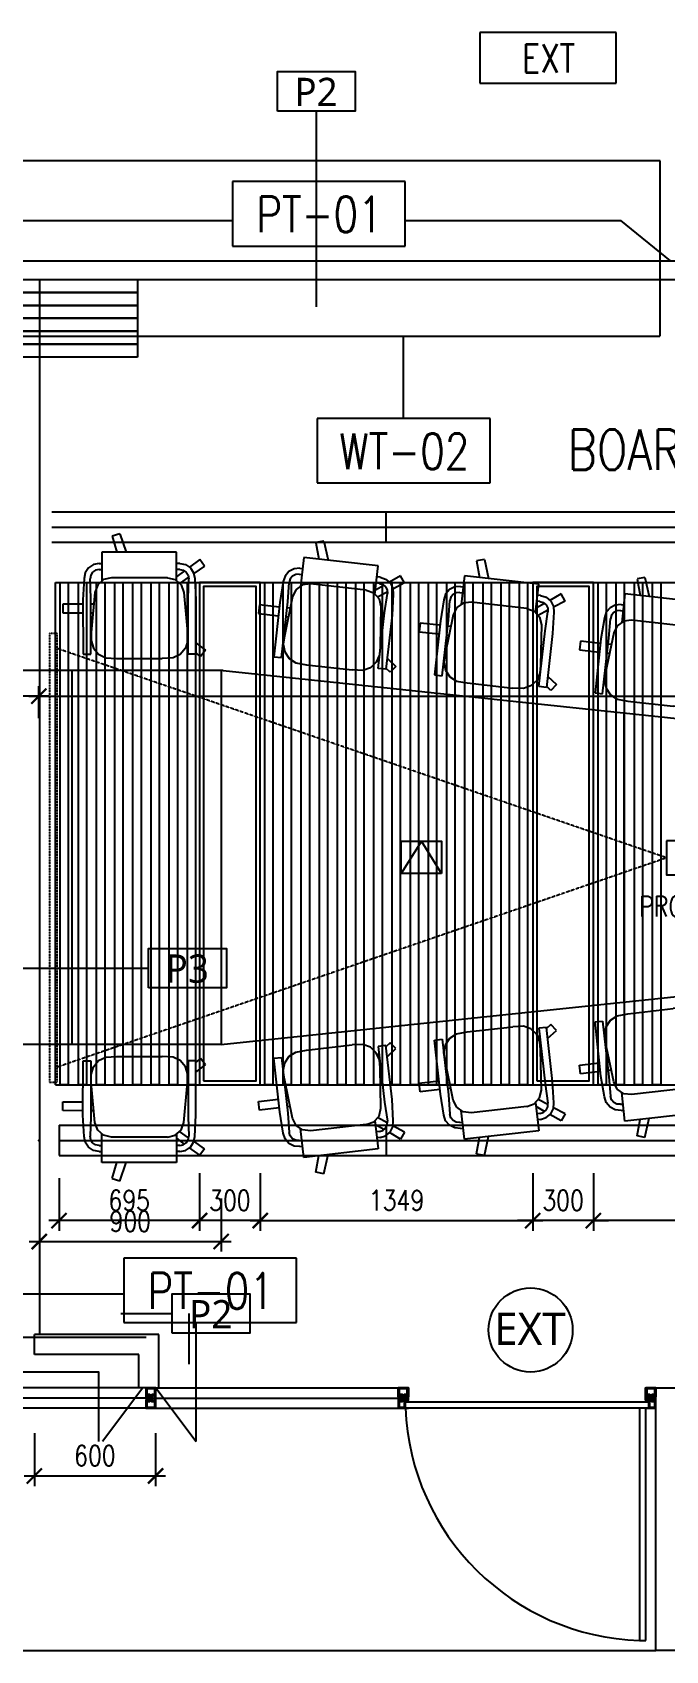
# Model space of a CAD drawing. Header units: millimetres. Extents: x 489570 to 664474, y -400689 to -233120.
# Drawn here: x 546799 to 549933, y -385659 to -377650 of the extents above; entities that cross this region are included whole.
import ezdxf
from ezdxf.enums import TextEntityAlignment as Align

# ---------------------------------------------------------------- set-up
doc = ezdxf.new("R2010")
doc.units = ezdxf.units.MM
doc.header["$LTSCALE"] = 10
doc.header["$MEASUREMENT"] = 0
doc.linetypes.add('HIDDEN', pattern=[0.375, 0.25, -0.125])
doc.linetypes.add('HIDDEN2', pattern=[0.1875, 0.125, -0.0625])
for name, color, linetype in [('01AFF', 3, 'Continuous'), ('02acp', 2, 'Continuous'), ('02AWF', 2, 'Continuous'), ('03AFP', 2, 'Continuous'), ('03APP', 7, 'Continuous'), ('06AFP', 7, 'Continuous'), ('07APP', 7, 'Continuous'), ('A-FLOR-RNAM', 3, 'Continuous'), ('XREF BB LVL 3$0$X-WTC3-Level 3 segmented$0$DOOR', 2, 'Continuous'), ('XREF BB LVL 3$0$X-WTC3-Level 3 segmented$0$WAL', 7, 'Continuous'), ('XREF BB LVL 3$0$X-WTC3-Level 3 segmented$0$WIN', 2, 'Continuous')]:
    doc.layers.add(name, color=color, linetype=linetype)
doc.styles.add('DIM', font='ROMANS.shx', dxfattribs={"width": 0.8})
doc.styles.add('LUCIDA', font='l_10646.ttf')
doc.dimstyles.new('DIM 50', dxfattribs={"dimscale": 50, "dimtxt": 2, "dimasz": 1.5, "dimexe": 1, "dimexo": 1, "dimgap": 1, "dimtad": 1, "dimdec": 0, "dimzin": 0, "dimdsep": 46, "dimtxsty": 'DIM', "dimblk": 'ARCHTICK', "dimcen": 0.09, "dimdle": 1, "dimclrd": 9, "dimclre": 9, "dimclrt": 3, "dimadec": 0, "dimazin": 0, "dimtfac": 1, "dimtdec": 0, "dimtix": 1, "dimtmove": 2, "dimatfit": 3, "dimldrblk": 'DOT', "dimfxl": 2, "dimtolj": 1, "dimtzin": 0, "dimarcsym": 0})

# ---------------------------------------------------------------- blocks, each defined once
blk = doc.blocks.new('XREF BB LVL 3$0$X-WTC3-Level 3 segmented$0$fra2')
for points in [[(0.434, 0), (0, 0), (0, 0.5), (0.434, 0.5)], [(0.434, 0.501), (0.434, 0.46), (0.364, 0.41), (0.364, 0.355), (0.636, 0.355), (0.636, 0.41), (0.566, 0.46), (0.566, 0.5), (1, 0.5), (1, 0), (0.566, 0), (0.566, 0.04), (0.636, 0.09), (0.636, 0.145), (0.364, 0.145), (0.364, 0.09), (0.434, 0.04), (0.434, -0.001)]]:
    blk.add_lwpolyline(points)
blk.add_lwpolyline([(0.686, 0.305), (0.686, 0.45), (0.95, 0.45), (0.95, 0.05), (0.686, 0.05), (0.686, 0.195), (0.314, 0.195), (0.314, 0.05), (0.05, 0.05), (0.05, 0.45), (0.314, 0.45), (0.314, 0.305)], close=True)
blk = doc.blocks.new('XREF BB LVL 3$0$X-WTC3-Level 3 segmented$0$Fra6')
for points in [[(0.434, 0), (0, 0), (0, 0.5), (0.434, 0.5)], [(0.434, -0.001), (0.434, 0.04), (0.364, 0.09), (0.364, 0.145), (1, 0.145), (1, 0.5), (0.566, 0.5), (0.566, 0.46), (0.636, 0.41), (0.636, 0.355), (0.364, 0.355), (0.364, 0.41), (0.434, 0.46), (0.434, 0.501)]]:
    blk.add_lwpolyline(points)
for points in [[(0.314, 0.305), (0.314, 0.45), (0.05, 0.45), (0.05, 0.05), (0.314, 0.05), (0.314, 0.195), (0.95, 0.195), (0.95, 0.45), (0.686, 0.45), (0.686, 0.305)], [(0.553, 0.454), (0.553, 0.5), (0.447, 0.5), (0.447, 0.454), (0.378, 0.404), (0.378, 0.367), (0.473, 0.367), (0.473, 0.472), (0.527, 0.472), (0.527, 0.367), (0.622, 0.367), (0.622, 0.404)], [(0.386, 0.136), (0.483, 0.136), (0.483, 0.036), (0.557, 0.036), (0.557, 0.136), (0.6, 0.136), (0.6, 0), (0.45, 0), (0.45, 0.042), (0.386, 0.088)]]:
    blk.add_lwpolyline(points, close=True)
blk = doc.blocks.new('XREF BB LVL 3$0$X-WTC3-Level 3 segmented$0$Fra5')
for points in [[(0.434, 0), (0, 0), (0, 0.5), (0.434, 0.5)], [(0.434, -0.001), (0.434, 0.04), (0.364, 0.09), (0.364, 0.145), (0.636, 0.145), (0.636, 0.09), (0.566, 0.04), (0.566, 0), (1, 0), (1, 0.355), (0.364, 0.355), (0.364, 0.41), (0.434, 0.46), (0.434, 0.501)]]:
    blk.add_lwpolyline(points)
for points in [[(0.314, 0.05), (0.314, 0.195), (0.686, 0.195), (0.686, 0.05), (0.95, 0.05), (0.95, 0.305), (0.314, 0.305), (0.314, 0.45), (0.05, 0.45), (0.05, 0.05)], [(0.386, 0.412), (0.386, 0.364), (0.483, 0.364), (0.483, 0.464), (0.557, 0.464), (0.557, 0.364), (0.6, 0.364), (0.6, 0.5), (0.45, 0.5), (0.45, 0.458)]]:
    blk.add_lwpolyline(points, close=True)
blk = doc.blocks.new('K11')
for p, q in [((-96.8, 617.6), (-135.1, 606.1)), ((-134.8, 605.2), (-111.2, 526.1)), ((-96.8, 617.6), (-65.5, 526)), ((-186.2, 526.1), (-186.3, 382.5)), ((184.4, 525.9), (-186.2, 526.1)), ((184.3, 384.4), (184.4, 525.9)), ((299.5, 489.6), (248.3, 452)), ((323, 457.2), (299.5, 489.6)), ((-268.2, 424.8), (-273.9, 396.3)), ((-252, 449.5), (-268.2, 424.8)), ((-227.7, 465.6), (-252, 449.5)), ((-241, 413.5), (-244.3, 395.3)), ((-231.2, 428.2), (-241, 413.5)), ((-216.5, 437.9), (-231.2, 428.2)), ((-199.1, 471.2), (-227.7, 465.6)), ((-199.2, 441.3), (-216.5, 437.9)), ((-199.2, 441.3), (-186.3, 441.3)), ((-199.1, 471.2), (-186.2, 471.2)), ((199.7, 441.1), (184.3, 441.1)), ((199.7, 471), (184.4, 471)), ((223.2, 433.6), (184.8, 405.4)), ((243.4, 402.4), (198.7, 371.5)), ((199.7, 471), (228.3, 465.3)), ((199.7, 441.1), (217, 437.7)), ((217, 437.7), (231.7, 427.9)), ((228.3, 465.3), (252.5, 449.2)), ((231.7, 427.9), (241.5, 413.3)), ((241.5, 413.3), (244.7, 395)), ((252.5, 449.2), (268.7, 424.5)), ((268.7, 424.5), (274.3, 396)), ((323, 457.2), (269.5, 420.3)), ((-273.9, 396.3), (-279.3, 291.5)), ((-240.6, 299.3), (-244.3, 395.3)), ((-219.8, 327.6), (-237.9, 129)), ((-206.2, 364.7), (-219.8, 327.6)), ((-176.9, 390.8), (-206.2, 364.7)), ((-138.7, 399.8), (-176.9, 390.8)), ((139.1, 399.6), (-138.7, 399.8)), ((139.1, 399.6), (177.3, 390.6)), ((177.3, 390.6), (206.6, 364.4)), ((206.6, 364.4), (220.2, 327.4)), ((220.2, 327.4), (238.1, 128.7)), ((241, 299.1), (244.7, 395)), ((274.3, 396), (279.6, 291.2)), ((-279.2, 268.9), (-378.3, 268.9)), ((-378.3, 268.9), (-378.3, 225.8)), ((-279.3, 291.5), (-278.8, 22)), ((-240.8, 22), (-240.6, 299.3)), ((-225.2, 268.9), (-240.7, 268.9)), ((240.8, 21.7), (241, 299.1)), ((279.6, 291.2), (278.8, 21.7)), ((-378.3, 225.8), (-279.1, 225.7)), ((-240.7, 225.7), (-229.1, 225.7)), ((-237.9, 129), (-239.5, 89.2)), ((-239.5, 89.2), (-227.3, 51.6)), ((239.6, 88.9), (227.4, 51.4)), ((238.1, 128.7), (239.6, 88.9)), ((238.1, 128.7), (239.6, 88.9)), ((238.9, 107.6), (240.9, 106.1)), ((-278.8, 22), (-240.8, 22)), ((-227.3, 51.6), (-202.3, 21)), ((-202.3, 21), (-166.7, 3.7)), ((-166.7, 3.7), (-113.5, 0.1)), ((-113.5, 0.1), (113.5, -0.1)), ((166.7, 3.5), (113.5, -0.1)), ((202.3, 20.7), (166.7, 3.5)), ((227.4, 51.4), (202.3, 20.7)), ((240.8, 57), (231.5, 64.1)), ((278.8, 21.7), (240.8, 21.7)), ((302.2, 9.9), (278.8, 27.8)), ((279, 77.5), (326.7, 41.7)), ((326.7, 41.7), (302.2, 9.9))]:
    blk.add_line(p, q)
blk = doc.blocks.new('_ARCHTICK')
at = {"color": 0, "linetype": 'ByBlock', "const_width": 0.15}
blk.add_lwpolyline([(-0.5, -0.5), (0.5, 0.5)], dxfattribs=at)
blk = doc.blocks.new('*D479')
at = {"layer": '03AFP', "color": 9, "lineweight": -2, "transparency": 16777216}
for p, q in [((546833.1, -383420.9), (546833.1, -383684.6)), ((547733.1, -383420.9), (547733.1, -383684.6)), ((546783.1, -383634.6), (547783.1, -383634.6))]:
    blk.add_line(p, q, dxfattribs=at)
at = {"layer": 'Defpoints', "color": 0, "transparency": 16777216}
for p in [(546833.1, -383370.9), (547733.1, -383370.9), (547733.1, -383634.6)]:
    blk.add_point(p, dxfattribs=at)
at = {"layer": '03AFP', "color": 9, "lineweight": -2, "transparency": 16777216, "xscale": 75, "yscale": 75, "zscale": 75, "rotation": 180}
blk.add_blockref('_ARCHTICK', (546833.1, -383634.6), dxfattribs=at)
at = {"layer": '03AFP', "color": 9, "lineweight": -2, "transparency": 16777216, "xscale": 75, "yscale": 75, "zscale": 75}
blk.add_blockref('_ARCHTICK', (547733.1, -383634.6), dxfattribs=at)
at = {"layer": '03AFP', "color": 3, "transparency": 16777216, "insert": (547283.1, -383534.6), "char_height": 100, "attachment_point": 5, "style": 'DIM'}
blk.add_mtext('\\A1;900', dxfattribs=at)
blk = doc.blocks.new('_DOT')
at = {"color": 0, "linetype": 'ByBlock'}
blk.add_line((-0.5, 0), (-1, 0), dxfattribs=at)
at = {"color": 0, "linetype": 'ByBlock', "const_width": 0.5}
blk.add_lwpolyline([(-0.25, 0, 1), (0.25, 0, 1)], format="xyb", close=True, dxfattribs=at)
blk = doc.blocks.new('dot')
at = {"color": 2, "lineweight": -2}
for p, q in [((0, -20.65), (0, 20.65)), ((-20.65, 0), (20.65, 0))]:
    blk.add_line(p, q, dxfattribs=at)
at = {"const_width": 10}
blk.add_lwpolyline([(5, 0, 1), (-5, 0, 1)], format="xyb", close=True, dxfattribs=at)
blk = doc.blocks.new('projector')
at = {"layer": '03AFP', "color": 8, "linetype": 'HIDDEN2'}
for q in [(634545.2, -380699.4), (634545.2, -382771.8)]:
    blk.add_line((637562.6, -381735.6), q, dxfattribs=at)
blk.add_lwpolyline([(634545.2, -380625.9), (634507.2, -380625.9), (634507.2, -382845.3), (634545.2, -382845.3)], close=True, dxfattribs=at)
at = {"layer": '03AFP', "color": 8}
blk.add_lwpolyline([(637562.6, -381652.1), (637562.6, -381819.1), (637863.4, -381819.1), (637863.4, -381652.1), (637562.6, -381652.1)], dxfattribs=at)
blk = doc.blocks.new('Par-Code')
at = {"color": 1}
blk.add_lwpolyline([(-50, 280), (-50, 0), (500, 0), (500, 280)], close=True, dxfattribs=at)
at = {"style": 'LUCIDA'}
blk.add_attdef('P2', text='', height=200, dxfattribs=at).set_placement((223, 143), align=Align.MIDDLE)
blk = doc.blocks.new('Furn-Code')
at = {"color": 1}
for p, q in [((1138, 450), (-69, 450)), ((-69, 450), (-69, 0)), ((1138, 0), (1138, 450)), ((-69, 0), (1138, 0))]:
    blk.add_line(p, q, dxfattribs=at)
blk = doc.blocks.new('*D1423')
at = {"layer": '03APP', "color": 9, "lineweight": -2, "transparency": 16777216}
for p, q in [((540587.1, -381039.8), (540587.1, -380885.5)), ((546830.6, -381044.5), (546830.6, -380885.5)), ((546880.6, -380935.5), (540537.1, -380935.5))]:
    blk.add_line(p, q, dxfattribs=at)
at = {"layer": 'Defpoints', "color": 0, "transparency": 16777216}
for p in [(540587.1, -380935.5), (540587.1, -381089.8), (546830.6, -381094.5)]:
    blk.add_point(p, dxfattribs=at)
at = {"layer": '03APP', "color": 9, "lineweight": -2, "transparency": 16777216, "xscale": 75, "yscale": 75, "zscale": 75, "rotation": 180}
blk.add_blockref('_ARCHTICK', (540587.1, -380935.5), dxfattribs=at)
at = {"layer": '03APP', "color": 9, "lineweight": -2, "transparency": 16777216, "xscale": 75, "yscale": 75, "zscale": 75}
blk.add_blockref('_ARCHTICK', (546830.6, -380935.5), dxfattribs=at)
at = {"layer": '03APP', "color": 3, "transparency": 16777216, "insert": (543708.9, -380835.5), "char_height": 100, "attachment_point": 5, "style": 'DIM'}
blk.add_mtext('\\A1;6243', dxfattribs=at)
blk = doc.blocks.new('*D1424')
at = {"layer": '03APP', "color": 9, "lineweight": -2, "transparency": 16777216}
for p, q in [((546830.6, -381044.5), (546830.6, -380885.5)), ((553657.9, -381039.8), (553657.9, -380885.5)), ((546780.6, -380935.5), (553707.9, -380935.5))]:
    blk.add_line(p, q, dxfattribs=at)
at = {"layer": 'Defpoints', "color": 0, "transparency": 16777216}
for p in [(553657.9, -380935.5), (546830.6, -381094.5), (553657.9, -381089.8)]:
    blk.add_point(p, dxfattribs=at)
at = {"layer": '03APP', "color": 9, "lineweight": -2, "transparency": 16777216, "xscale": 75, "yscale": 75, "zscale": 75, "rotation": 180}
blk.add_blockref('_ARCHTICK', (546830.6, -380935.5), dxfattribs=at)
at = {"layer": '03APP', "color": 9, "lineweight": -2, "transparency": 16777216, "xscale": 75, "yscale": 75, "zscale": 75}
blk.add_blockref('_ARCHTICK', (553657.9, -380935.5), dxfattribs=at)
at = {"layer": '03APP', "color": 3, "transparency": 16777216, "insert": (550244.2, -380835.5), "char_height": 100, "attachment_point": 5, "style": 'DIM'}
blk.add_mtext('\\A1;6827', dxfattribs=at)
blk = doc.blocks.new('*D1425')
at = {"layer": '03APP', "color": 9, "lineweight": -2, "transparency": 16777216}
for p, q in [((546578.4, -384109), (546578.4, -384034)), ((547361.9, -384109), (546528.4, -384109)), ((546578.4, -384109), (546578.4, -384359.2)), ((546756.1, -384359.2), (546528.4, -384359.2)), ((546578.4, -384359.2), (546578.4, -384434.2))]:
    blk.add_line(p, q, dxfattribs=at)
at = {"layer": 'Defpoints', "color": 0, "transparency": 16777216}
for p in [(547411.9, -384109), (546578.4, -384359.2), (546806.1, -384359.2)]:
    blk.add_point(p, dxfattribs=at)
at = {"layer": '03APP', "color": 9, "lineweight": -2, "transparency": 16777216, "xscale": 75, "yscale": 75, "zscale": 75}
for p, rotation in [((546578.4, -384109), 270), ((546578.4, -384359.2), 90)]:
    blk.add_blockref('_ARCHTICK', p, dxfattribs=dict(at, rotation=rotation))
at = {"layer": '03APP', "color": 3, "transparency": 16777216, "insert": (546478.4, -384234.1), "char_height": 100, "attachment_point": 5, "rotation": 90, "style": 'DIM'}
blk.add_mtext('\\A1;250', dxfattribs=at)
blk = doc.blocks.new('*D1426')
at = {"layer": '03APP', "color": 9, "lineweight": -2, "transparency": 16777216}
for p, q in [((546808.6, -384583.3), (546808.6, -384844.6)), ((547408.2, -384583.3), (547408.2, -384844.6)), ((546758.6, -384794.6), (547458.2, -384794.6))]:
    blk.add_line(p, q, dxfattribs=at)
at = {"layer": 'Defpoints', "color": 0, "transparency": 16777216}
for p in [(546808.6, -384533.3), (547408.2, -384533.3), (547408.2, -384794.6)]:
    blk.add_point(p, dxfattribs=at)
at = {"layer": '03APP', "color": 9, "lineweight": -2, "transparency": 16777216, "xscale": 75, "yscale": 75, "zscale": 75, "rotation": 180}
blk.add_blockref('_ARCHTICK', (546808.6, -384794.6), dxfattribs=at)
at = {"layer": '03APP', "color": 9, "lineweight": -2, "transparency": 16777216, "xscale": 75, "yscale": 75, "zscale": 75}
blk.add_blockref('_ARCHTICK', (547408.2, -384794.6), dxfattribs=at)
at = {"layer": '03APP', "color": 3, "transparency": 16777216, "insert": (547108.4, -384694.6), "char_height": 100, "attachment_point": 5, "style": 'DIM'}
blk.add_mtext('\\A1;600', dxfattribs=at)
blk = doc.blocks.new('Door-Code')
at = {"color": 1}
blk.add_circle((0, 0), 325, dxfattribs=at)
at = {"style": 'LUCIDA'}
blk.add_attdef('D2', text='', height=250, dxfattribs=at).set_placement((-5, 10), align=Align.MIDDLE)
blk = doc.blocks.new('*D1479')
at = {"layer": '02acp', "color": 9, "lineweight": -2, "transparency": 16777216}
for p, q in [((549275.4, -383295.6), (549275.4, -383581)), ((549575.5, -383295.6), (549575.5, -383581)), ((549275.4, -383531), (549200.4, -383531)), ((549575.5, -383531), (549275.4, -383531)), ((549575.5, -383531), (549650.5, -383531))]:
    blk.add_line(p, q, dxfattribs=at)
at = {"layer": 'Defpoints', "color": 0, "transparency": 16777216}
for p in [(549275.4, -383245.6), (549575.5, -383245.6), (549275.4, -383531)]:
    blk.add_point(p, dxfattribs=at)
at = {"layer": '02acp', "color": 9, "lineweight": -2, "transparency": 16777216, "xscale": 75, "yscale": 75, "zscale": 75}
blk.add_blockref('_ARCHTICK', (549275.4, -383531), dxfattribs=at)
at = {"layer": '02acp', "color": 9, "lineweight": -2, "transparency": 16777216, "xscale": 75, "yscale": 75, "zscale": 75, "rotation": 180}
blk.add_blockref('_ARCHTICK', (549575.5, -383531), dxfattribs=at)
at = {"layer": '02acp', "color": 3, "transparency": 16777216, "insert": (549425.5, -383431), "char_height": 100, "attachment_point": 5, "style": 'DIM'}
blk.add_mtext('\\A1;300', dxfattribs=at)
blk = doc.blocks.new('*D1480')
at = {"layer": '02acp', "color": 9, "lineweight": -2, "transparency": 16777216}
for p, q in [((547626.1, -383295.6), (547626.1, -383581)), ((547926.2, -383295.6), (547926.2, -383581)), ((547626.1, -383531), (547551.1, -383531)), ((547926.2, -383531), (547626.1, -383531)), ((547926.2, -383531), (548001.2, -383531))]:
    blk.add_line(p, q, dxfattribs=at)
at = {"layer": 'Defpoints', "color": 0, "transparency": 16777216}
for p in [(547626.1, -383245.6), (547926.2, -383245.6), (547626.1, -383531)]:
    blk.add_point(p, dxfattribs=at)
at = {"layer": '02acp', "color": 9, "lineweight": -2, "transparency": 16777216, "xscale": 75, "yscale": 75, "zscale": 75}
blk.add_blockref('_ARCHTICK', (547626.1, -383531), dxfattribs=at)
at = {"layer": '02acp', "color": 9, "lineweight": -2, "transparency": 16777216, "xscale": 75, "yscale": 75, "zscale": 75, "rotation": 180}
blk.add_blockref('_ARCHTICK', (547926.2, -383531), dxfattribs=at)
at = {"layer": '02acp', "color": 3, "transparency": 16777216, "insert": (547776.2, -383431), "char_height": 100, "attachment_point": 5, "style": 'DIM'}
blk.add_mtext('\\A1;300', dxfattribs=at)
blk = doc.blocks.new('*D1482')
at = {"layer": '02acp', "color": 9, "lineweight": -2, "transparency": 16777216}
for p, q in [((549575.5, -383295.6), (549575.5, -383581)), ((550925.2, -383345.6), (550925.2, -383581)), ((550975.2, -383531), (549525.5, -383531))]:
    blk.add_line(p, q, dxfattribs=at)
at = {"layer": 'Defpoints', "color": 0, "transparency": 16777216}
for p in [(549575.5, -383245.6), (550925.2, -383295.6), (549575.5, -383531)]:
    blk.add_point(p, dxfattribs=at)
at = {"layer": '02acp', "color": 9, "lineweight": -2, "transparency": 16777216, "xscale": 75, "yscale": 75, "zscale": 75, "rotation": 180}
blk.add_blockref('_ARCHTICK', (549575.5, -383531), dxfattribs=at)
at = {"layer": '02acp', "color": 9, "lineweight": -2, "transparency": 16777216, "xscale": 75, "yscale": 75, "zscale": 75}
blk.add_blockref('_ARCHTICK', (550925.2, -383531), dxfattribs=at)
at = {"layer": '02acp', "color": 3, "transparency": 16777216, "insert": (550250.4, -383431), "char_height": 100, "attachment_point": 5, "style": 'DIM'}
blk.add_mtext('\\A1;1350', dxfattribs=at)
blk = doc.blocks.new('*D1483')
at = {"layer": '02acp', "color": 9, "lineweight": -2, "transparency": 16777216}
for p, q in [((549275.4, -383295.6), (549275.4, -383581)), ((547926.2, -383345.6), (547926.2, -383581)), ((547876.2, -383531), (549325.4, -383531))]:
    blk.add_line(p, q, dxfattribs=at)
at = {"layer": 'Defpoints', "color": 0, "transparency": 16777216}
for p in [(547926.2, -383295.6), (549275.4, -383245.6), (549275.4, -383531)]:
    blk.add_point(p, dxfattribs=at)
at = {"layer": '02acp', "color": 9, "lineweight": -2, "transparency": 16777216, "xscale": 75, "yscale": 75, "zscale": 75, "rotation": 180}
blk.add_blockref('_ARCHTICK', (547926.2, -383531), dxfattribs=at)
at = {"layer": '02acp', "color": 9, "lineweight": -2, "transparency": 16777216, "xscale": 75, "yscale": 75, "zscale": 75}
blk.add_blockref('_ARCHTICK', (549275.4, -383531), dxfattribs=at)
at = {"layer": '02acp', "color": 3, "transparency": 16777216, "insert": (548600.8, -383431), "char_height": 100, "attachment_point": 5, "style": 'DIM'}
blk.add_mtext('\\A1;1349', dxfattribs=at)
blk = doc.blocks.new('*D1484')
at = {"layer": '02acp', "color": 9, "lineweight": -2, "transparency": 16777216}
for p, q in [((546930.6, -383320.2), (546930.6, -383581)), ((547626.1, -383345.6), (547626.1, -383581)), ((547676.1, -383531), (546880.6, -383531))]:
    blk.add_line(p, q, dxfattribs=at)
at = {"layer": 'Defpoints', "color": 0, "transparency": 16777216}
for p in [(546930.6, -383270.2), (547626.1, -383295.6), (546930.6, -383531)]:
    blk.add_point(p, dxfattribs=at)
at = {"layer": '02acp', "color": 9, "lineweight": -2, "transparency": 16777216, "xscale": 75, "yscale": 75, "zscale": 75, "rotation": 180}
blk.add_blockref('_ARCHTICK', (546930.6, -383531), dxfattribs=at)
at = {"layer": '02acp', "color": 9, "lineweight": -2, "transparency": 16777216, "xscale": 75, "yscale": 75, "zscale": 75}
blk.add_blockref('_ARCHTICK', (547626.1, -383531), dxfattribs=at)
at = {"layer": '02acp', "color": 3, "transparency": 16777216, "insert": (547278.3, -383431), "char_height": 100, "attachment_point": 5, "style": 'DIM'}
blk.add_mtext('\\A1;695', dxfattribs=at)

msp = doc.modelspace()

# ---------------------------------------------------------------- linework, layer by layer
at = {"color": 1, "linetype": 'HIDDEN'}
msp.add_line((546833.1, -378873.2), (546833.1, -384094), dxfattribs=at)
at = {"layer": '02acp'}
for p, q in [((546894.6, -380023.2), (551825, -380023.2)), ((548550.1, -380173.2), (548550.1, -380023.2)), ((546894.6, -380098.2), (551825, -380098.2)), ((546894.6, -380173.2), (551825, -380173.2)), ((546912.6, -380373.2), (551825, -380373.2)), ((546912.6, -382859.2), (546912.6, -380373.2)), ((546912.6, -382859.2), (551825, -382859.2)), ((546930.6, -383059.2), (551825, -383059.2)), ((546930.6, -383059.2), (546930.6, -383209.2)), ((548550.1, -383059.2), (548550.1, -383209.2)), ((546930.6, -383134.2), (551825, -383134.2)), ((546930.6, -383209.2), (551825, -383209.2))]:
    msp.add_line(p, q, dxfattribs=at)
for points in [[(546976.5, -382859.2), (546936.5, -382859.2), (546936.5, -380373.2), (546976.5, -380373.2)], [(547066.5, -382859.2), (547026.5, -382859.2), (547026.5, -380373.2), (547066.5, -380373.2)], [(547156.5, -382859.2), (547116.5, -382859.2), (547116.5, -380373.2), (547156.5, -380373.2)], [(547246.5, -382859.2), (547206.5, -382859.2), (547206.5, -380373.2), (547246.5, -380373.2)], [(547336.5, -382859.2), (547296.5, -382859.2), (547296.5, -380373.2), (547336.5, -380373.2)], [(547426.5, -382859.2), (547386.5, -382859.2), (547386.5, -380373.2), (547426.5, -380373.2)], [(547516.5, -382859.2), (547476.5, -382859.2), (547476.5, -380373.2), (547516.5, -380373.2)], [(547606.5, -382859.2), (547566.5, -382859.2), (547566.5, -380373.2), (547606.5, -380373.2)], [(547989.6, -382859.2), (547949.6, -382859.2), (547949.6, -380373.2), (547989.6, -380373.2)], [(548079.6, -382859.2), (548039.6, -382859.2), (548039.6, -380373.2), (548079.6, -380373.2)], [(548169.6, -382859.2), (548129.6, -382859.2), (548129.6, -380373.2), (548169.6, -380373.2)], [(548259.6, -382859.2), (548219.6, -382859.2), (548219.6, -380373.2), (548259.6, -380373.2)], [(548349.6, -382859.2), (548309.6, -382859.2), (548309.6, -380373.2), (548349.6, -380373.2)], [(548439.6, -382859.2), (548399.6, -382859.2), (548399.6, -380373.2), (548439.6, -380373.2)], [(548529.6, -382859.2), (548489.6, -382859.2), (548489.6, -380373.2), (548529.6, -380373.2)], [(548619.6, -382859.2), (548579.6, -382859.2), (548579.6, -380373.2), (548619.6, -380373.2)], [(548709.6, -382859.2), (548669.6, -382859.2), (548669.6, -380373.2), (548709.6, -380373.2)], [(548799.6, -382859.2), (548759.6, -382859.2), (548759.6, -380373.2), (548799.6, -380373.2)], [(548889.6, -382859.2), (548849.6, -382859.2), (548849.6, -380373.2), (548889.6, -380373.2)], [(548979.6, -382859.2), (548939.6, -382859.2), (548939.6, -380373.2), (548979.6, -380373.2)], [(549069.6, -382859.2), (549029.6, -382859.2), (549029.6, -380373.2), (549069.6, -380373.2)], [(549159.6, -382859.2), (549119.6, -382859.2), (549119.6, -380373.2), (549159.6, -380373.2)], [(549249.1, -382859.2), (549209.6, -382859.2), (549209.6, -380373.2), (549249.1, -380373.2)], [(549638.9, -382859.2), (549598.9, -382859.2), (549598.9, -380373.2), (549638.9, -380373.2)], [(549728.9, -382859.2), (549688.9, -382859.2), (549688.9, -380373.2), (549728.9, -380373.2)], [(549818.9, -382859.2), (549778.9, -382859.2), (549778.9, -380373.2), (549818.9, -380373.2)], [(549908.9, -382859.2), (549868.9, -382859.2), (549868.9, -380373.2), (549908.9, -380373.2)]]:
    msp.add_lwpolyline(points, close=True, dxfattribs=at)
at = {"layer": '02acp', "color": 1}
for points in [[(547626.1, -382859.2), (547926.2, -382859.2), (547926.2, -380373.2), (547626.1, -380373.2)], [(547646.1, -382839.2), (547906.2, -382839.2), (547906.2, -380393.2), (547646.1, -380393.2)], [(549275.4, -382859.2), (549575.5, -382859.2), (549575.5, -380373.2), (549275.4, -380373.2)], [(549295.4, -382839.2), (549555.5, -382839.2), (549555.5, -380393.2), (549295.4, -380393.2)]]:
    msp.add_lwpolyline(points, close=True, dxfattribs=at)
at = {"layer": '02acp'}
for p in [(548550.1, -380098.2), (546830.6, -383134.2), (548550.1, -383134.2)]:
    msp.add_point(p, dxfattribs=at)
at = {"layer": '02AWF'}
for p, q in [((544438, -378581.2), (547789.3, -378581.2)), ((548643.9, -378581.2), (549711.5, -378581.2)), ((549957.9, -378781.2), (549711.5, -378581.2)), ((547609.7, -384624.8), (547609.7, -384035.3)), ((547345.7, -384359.2), (547145.7, -384624.8)), ((547409.7, -384359.2), (547609.7, -384624.8))]:
    msp.add_line(p, q, dxfattribs=at)
msp.add_lwpolyline([(547127.7, -384624.8), (547127.7, -384280.6), (546611, -384280.6), (546611, -383894), (547250.8, -383894)], dxfattribs=at)
at = {"layer": '03AFP'}
for p, q in [((546033.1, -380807.5), (547733.1, -380807.5)), ((547733.1, -380807.7), (547733.1, -382659.5)), ((547743.2, -380808.8), (551718.8, -381229.2)), ((547733.1, -382659.5), (551718.8, -382238)), ((547733.1, -382659.5), (546033.1, -382659.5))]:
    msp.add_line(p, q, dxfattribs=at)
at = {"layer": '03AFP', "color": 253}
for p, q in [((546993.1, -380807.7), (546993.1, -382659.5)), ((549725.9, -381018.5), (549725.9, -382448.7))]:
    msp.add_line(p, q, dxfattribs=at)
at = {"layer": '03AFP'}
msp.add_lwpolyline([(548824.3, -381813.1), (548624.3, -381813.1), (548624.3, -381653.1), (548824.3, -381653.1)], close=True, dxfattribs=at)
at = {"layer": '03AFP', "color": 253}
msp.add_lwpolyline([(548824.3, -381813.1), (548724.3, -381653.1), (548624.3, -381813.1)], dxfattribs=at)
at = {"layer": '03AFP'}
msp.add_arc((547722.2, -381007.7), 200, 83.96299, 86.88219, dxfattribs=at)
at = {"layer": '03APP'}
for p, q in [((548203.9, -378039.5), (548203.9, -379008.3)), ((546716.1, -382281.6), (547373.9, -382281.6)), ((547236.9, -383990.8), (547490.4, -383990.8)), ((547574.6, -384241.6), (547574.6, -383990.8))]:
    msp.add_line(p, q, dxfattribs=at)
at = {"layer": '03APP', "color": 4, "linetype": 'HIDDEN'}
msp.add_line((548636.5, -379561.4), (548636.5, -379153.9), dxfattribs=at)
msp.add_lwpolyline([(544037.2, -379153.9), (549906.8, -379153.9), (549906.8, -378286.4), (544037.2, -378286.4)], close=True, dxfattribs=at)
at = {"layer": '07APP'}
for p, q in [((544234.3, -378781.2), (550294.9, -378781.2)), ((544228.4, -378873.2), (550294.9, -378873.2)), ((547424.8, -384094), (546808.6, -384094)), ((547424.8, -384359.2), (547424.8, -384094)), ((547324.8, -384194), (546808.6, -384194)), ((547324.8, -384359.2), (547324.8, -384194))]:
    msp.add_line(p, q, dxfattribs=at)
for points in [[(547318.7, -378937.2), (546351.5, -378937.2), (546351.5, -378873.2), (547318.7, -378873.2)], [(547318.7, -379001.2), (546351.5, -379001.2), (546351.5, -378937.2), (547318.7, -378937.2)], [(547318.7, -379065.2), (546351.5, -379065.2), (546351.5, -379001.2), (547318.7, -379001.2)], [(547318.7, -379129.2), (546351.5, -379129.2), (546351.5, -379065.2), (547318.7, -379065.2)], [(547318.7, -379193.2), (546351.5, -379193.2), (546351.5, -379129.2), (547318.7, -379129.2)], [(547318.7, -379257.2), (546351.5, -379257.2), (546351.5, -379193.2), (547318.7, -379193.2)]]:
    msp.add_lwpolyline(points, close=True, dxfattribs=at)
msp.add_lwpolyline([(546808.6, -384194), (546808.6, -384094)], dxfattribs=at)
at = {"layer": 'XREF BB LVL 3$0$X-WTC3-Level 3 segmented$0$DOOR'}
for p, q in [((547359.7, -384359.2), (546159.7, -384359.2)), ((547409.7, -384359.2), (548634.7, -384359.2)), ((548609.7, -384359.2), (548609.7, -384459.2)), ((548659.7, -384359.2), (548609.7, -384359.2)), ((549884.7, -384359.2), (549834.7, -384359.2)), ((549884.7, -384459.2), (549884.7, -384359.2)), ((547359.7, -384459.2), (546159.7, -384459.2)), ((547409.7, -384459.2), (548634.7, -384459.2)), ((548634.7, -384459.2), (548659.7, -384459.2)), ((549804.7, -384459.2), (549804.7, -385609.2)), ((549834.7, -384459.2), (549804.7, -384459.2)), ((549834.7, -385609.2), (549834.7, -384459.2)), ((549834.7, -384459.2), (549884.7, -384459.2)), ((549804.7, -385609.2), (549834.7, -385609.2))]:
    msp.add_line(p, q, dxfattribs=at)
at = {"layer": 'XREF BB LVL 3$0$X-WTC3-Level 3 segmented$0$DOOR', "color": 4}
for p, q in [((547374.2, -384409.2), (546145.2, -384409.2)), ((547395.2, -384409.2), (548649.2, -384409.2))]:
    msp.add_line(p, q, dxfattribs=at)
at = {"layer": 'XREF BB LVL 3$0$X-WTC3-Level 3 segmented$0$DOOR'}
msp.add_lwpolyline([(548645.2, -384459.2), (548645.2, -384427.4), (549849, -384427.4), (549849, -384459.2)], close=True, dxfattribs=at)
msp.add_arc((549843.2, -384410.9), 1198.9, 182.30946, 268.16251, dxfattribs=at)
at = {"layer": 'XREF BB LVL 3$0$X-WTC3-Level 3 segmented$0$WAL'}
msp.add_lwpolyline([(551034.7, -384359.2), (551134.7, -384359.2), (551134.7, -385659.2), (549884.7, -385659.2), (549884.7, -384359.2), (549984.7, -384359.2)], dxfattribs=at)
at = {"layer": 'XREF BB LVL 3$0$X-WTC3-Level 3 segmented$0$WIN'}
msp.add_line((526134.7, -385659.2), (549884.7, -385659.2), dxfattribs=at)

# ---------------------------------------------------------------- block references
at = {"layer": '01AFF'}
ref = msp.add_blockref('Furn-Code', (549051.5, -377902.1), dxfattribs=dict(at, xscale=0.5599999999999999, yscale=0.5599999999999999, zscale=0.5599999999999999))
ref.add_attrib('CTR.01', 'EXT', dxfattribs={"layer": '0', "height": 140, "style": 'DIM', "width": 0.8}).set_placement((549353.3, -377778.3), align=Align.MIDDLE)
at = {"layer": '02AWF'}
ref = msp.add_blockref('Furn-Code', (547837.9, -378707.7), dxfattribs=dict(at, xscale=0.7084826374809685, yscale=0.7084826374809685, zscale=0.7084826374809685))
ref.add_attrib('CTR.01', 'PT-01', dxfattribs={"layer": '0', "height": 177.12, "style": 'DIM', "width": 0.8}).set_placement((548219.7, -378551.1), align=Align.MIDDLE)
ref = msp.add_blockref('Furn-Code', (547299.4, -384035.3), dxfattribs=dict(at, xscale=0.7084826374809685, yscale=0.7084826374809685, zscale=0.7084826374809685))
ref.add_attrib('CTR.01', 'PT-01', dxfattribs={"layer": '0', "height": 177.12, "style": 'DIM', "width": 0.8}).set_placement((547681.3, -383878.7), align=Align.MIDDLE)
at = {"layer": '03AFP'}
for p, rotation in [((547328.4, -380749.2), 0.03220523391828532), ((548268.5, -380793), 353.5922088710023), ((549063.4, -380882.8), 353.5922088710023), ((549858.4, -380972.5), 353.5922088710023)]:
    msp.add_blockref('K11', p, dxfattribs=dict(at, rotation=rotation))
at = {"layer": '03AFP', "xscale": -1}
for p, rotation in [((549858.4, -382494.7), 186.4077911289977), ((549063.4, -382584.4), 186.4077911289977), ((548268.5, -382674.2), 186.4077911289977), ((547328.4, -382718.1), 179.9677947660818)]:
    msp.add_blockref('K11', p, dxfattribs=dict(at, rotation=rotation))
at = {"layer": '03APP'}
ref = msp.add_blockref('Par-Code', (548046.4, -377843.5), dxfattribs=dict(at, xscale=-0.7, yscale=0.7, zscale=0.7, rotation=180))
ref.add_attrib('P2', 'P2', dxfattribs={"layer": '0', "height": 140, "style": 'LUCIDA'}).set_placement((548202.7, -377943.9), align=Align.MIDDLE)
ref = msp.add_blockref('Furn-Code', (548257.8, -379880.2), dxfattribs=dict(at, xscale=0.7084826374809685, yscale=0.7084826374809685, zscale=0.7084826374809685))
ref.add_attrib('CTR.01', 'WT-02', dxfattribs={"layer": '0', "height": 177.12, "style": 'DIM', "width": 0.8}).set_placement((548639.6, -379723.7), align=Align.MIDDLE)
ref = msp.add_blockref('Par-Code', (547408.9, -382183.6), dxfattribs=dict(at, xscale=-0.7, yscale=0.7, zscale=0.7, rotation=180))
ref.add_attrib('P2', 'P3', dxfattribs={"layer": '0', "height": 140, "style": 'LUCIDA'}).set_placement((547565.2, -382283.9), align=Align.MIDDLE)
at = {"layer": '03APP', "xscale": 0.64, "yscale": 0.64, "zscale": 0.64}
msp.add_blockref('Door-Code', (549264.6, -384072.3), dxfattribs=at).add_auto_attribs({'D2': 'EXT'})
at = {"layer": '03APP'}
ref = msp.add_blockref('Par-Code', (547525.4, -383892.8), dxfattribs=dict(at, xscale=-0.7, yscale=0.7, zscale=0.7, rotation=180))
ref.add_attrib('P2', 'P2', dxfattribs={"layer": '0', "height": 140, "style": 'LUCIDA'}).set_placement((547681.7, -383993.2), align=Align.MIDDLE)
at = {"layer": '07APP'}
msp.add_blockref('projector', (-87624.2, 0), dxfattribs=at)
at = {"layer": 'XREF BB LVL 3$0$X-WTC3-Level 3 segmented$0$DOOR', "yscale": 100, "zscale": 100, "rotation": 270}
for name, p, xscale in [('XREF BB LVL 3$0$X-WTC3-Level 3 segmented$0$fra2', (547359.7, -384459.2), -100), ('XREF BB LVL 3$0$X-WTC3-Level 3 segmented$0$Fra5', (548609.7, -384359.2), 100), ('XREF BB LVL 3$0$X-WTC3-Level 3 segmented$0$Fra6', (549834.5, -384359.2), 100)]:
    msp.add_blockref(name, p, dxfattribs=dict(at, xscale=xscale))

# ---------------------------------------------------------------- texts
at = {"layer": '06AFP', "insert": (550109.5, -381975.5), "char_height": 100, "width": 1513.757, "attachment_point": 5, "style": 'DIM'}
msp.add_mtext('PROJECTOR', dxfattribs=at)
at = {"layer": 'A-FLOR-RNAM', "insert": (550467.2, -379748.9), "char_height": 200, "width": 2218.307, "attachment_point": 5, "style": 'DIM'}
msp.add_mtext(' BOARD ROOM (10P)', dxfattribs=at)

# ---------------------------------------------------------------- dimensions: what is measured, and where the dimension line sits
at = {"layer": '02acp'}
for base, p1, p2, picture, middle in [((546930.5952, -383531.0207), (547626.0892, -383295.6191), (546930.5952, -383270.2488), '*D1484', (547278.3422, -383431.0207)), ((547626.1, -383531), (547926.2, -383245.6), (547626.1, -383245.6), '*D1480', (547776.2, -383431)), ((549275.4, -383531), (549575.5, -383245.6), (549275.4, -383245.6), '*D1479', (549425.5, -383431)), ((549575.5, -383531), (550925.2, -383295.6), (549575.5, -383245.6), '*D1482', (550250.4, -383431))]:
    dim = msp.add_linear_dim(base=base, p1=p1, p2=p2, dimstyle='DIM 50', override={"dimldrblk": 'dot'}, dxfattribs=at)
    dim.commit()
    dim.dimension.update_dxf_attribs({"geometry": picture, "text_midpoint": middle})
dim = msp.add_linear_dim(base=(549275.4, -383531), p1=(547926.2, -383295.6), p2=(549275.4, -383245.6), angle=180, dimstyle='DIM 50', override={"dimldrblk": 'dot'}, dxfattribs=at)
dim.commit()
dim.dimension.update_dxf_attribs({"geometry": '*D1483', "text_midpoint": (548600.8, -383431)})
at = {"layer": '03AFP'}
dim = msp.add_linear_dim(base=(547733.1, -383634.6), p1=(546833.1, -383370.9), p2=(547733.1, -383370.9), dimstyle='DIM 50', override={"dimldrblk": 'dot'}, dxfattribs=at)
dim.commit()
dim.dimension.update_dxf_attribs({"geometry": '*D479', "text_midpoint": (547283.1, -383534.6)})
at = {"layer": '03APP'}
for base, p1, p2, picture, middle in [((540587.1258, -380935.4937), (546830.5952, -381094.5053), (540587.1258, -381089.8185), '*D1423', (543708.8605, -380835.4937)), ((547408.2, -384794.6), (546808.6, -384533.3), (547408.2, -384533.3), '*D1426', (547108.4, -384694.6))]:
    dim = msp.add_linear_dim(base=base, p1=p1, p2=p2, dimstyle='DIM 50', dxfattribs=at)
    dim.commit()
    dim.dimension.update_dxf_attribs({"geometry": picture, "text_midpoint": middle})
for base, p1, p2, angle, picture, middle in [((553657.9, -380935.5), (546830.6, -381094.5), (553657.9, -381089.8), 180, '*D1424', (550244.2, -380835.5)), ((546578.4, -384359.2), (547411.9, -384109), (546806.1, -384359.2), 90, '*D1425', (546478.4, -384234.1))]:
    dim = msp.add_linear_dim(base=base, p1=p1, p2=p2, angle=angle, dimstyle='DIM 50', dxfattribs=at)
    dim.commit()
    dim.dimension.update_dxf_attribs({"geometry": picture, "text_midpoint": middle})

doc.saveas('drawing.dxf')
